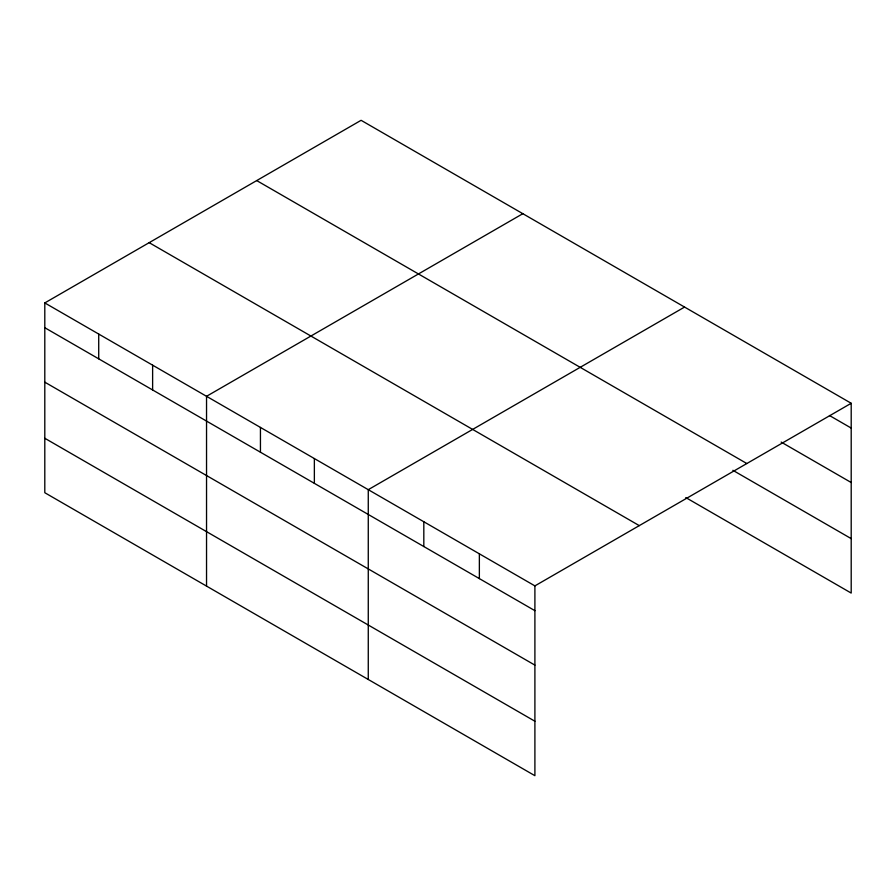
<?xml version="1.0" encoding="UTF-8"?>
<svg xmlns="http://www.w3.org/2000/svg" width="896" height="896" viewBox="0 0 896 896"><rect width="100%" height="100%" fill="white"/><g stroke="black" fill="none" stroke-linecap="round" stroke-linejoin="round"><path stroke-width="1.34" d="M534.901 665.123L534.901 585.883L44.8 302.926L44.8 492.722L534.901 775.69L534.901 665.123L44.8 382.166M685.776 497.56L851.2 593.074L851.2 403.278L361.099 120.31L44.8 302.926M522.827 213.696L206.539 396.301L206.539 586.096M684.566 307.07L368.267 489.675L368.267 679.482M534.901 585.883L851.2 403.278M829.461 415.509L851.2 428.064M781.166 442.086L851.2 482.518M256.715 180.578L746.827 463.534M732.861 470.299L851.2 538.619M149.173 242.659L639.285 525.627M44.8 327.712L534.901 610.669M44.8 438.267L534.901 721.235M479.36 553.818L479.36 578.603M423.819 521.752L423.819 546.538M314.362 458.55L314.362 483.336M260.445 427.426L260.445 452.211M152.622 365.176L152.622 389.962M98.717 334.051L98.717 358.837"/></g></svg>
